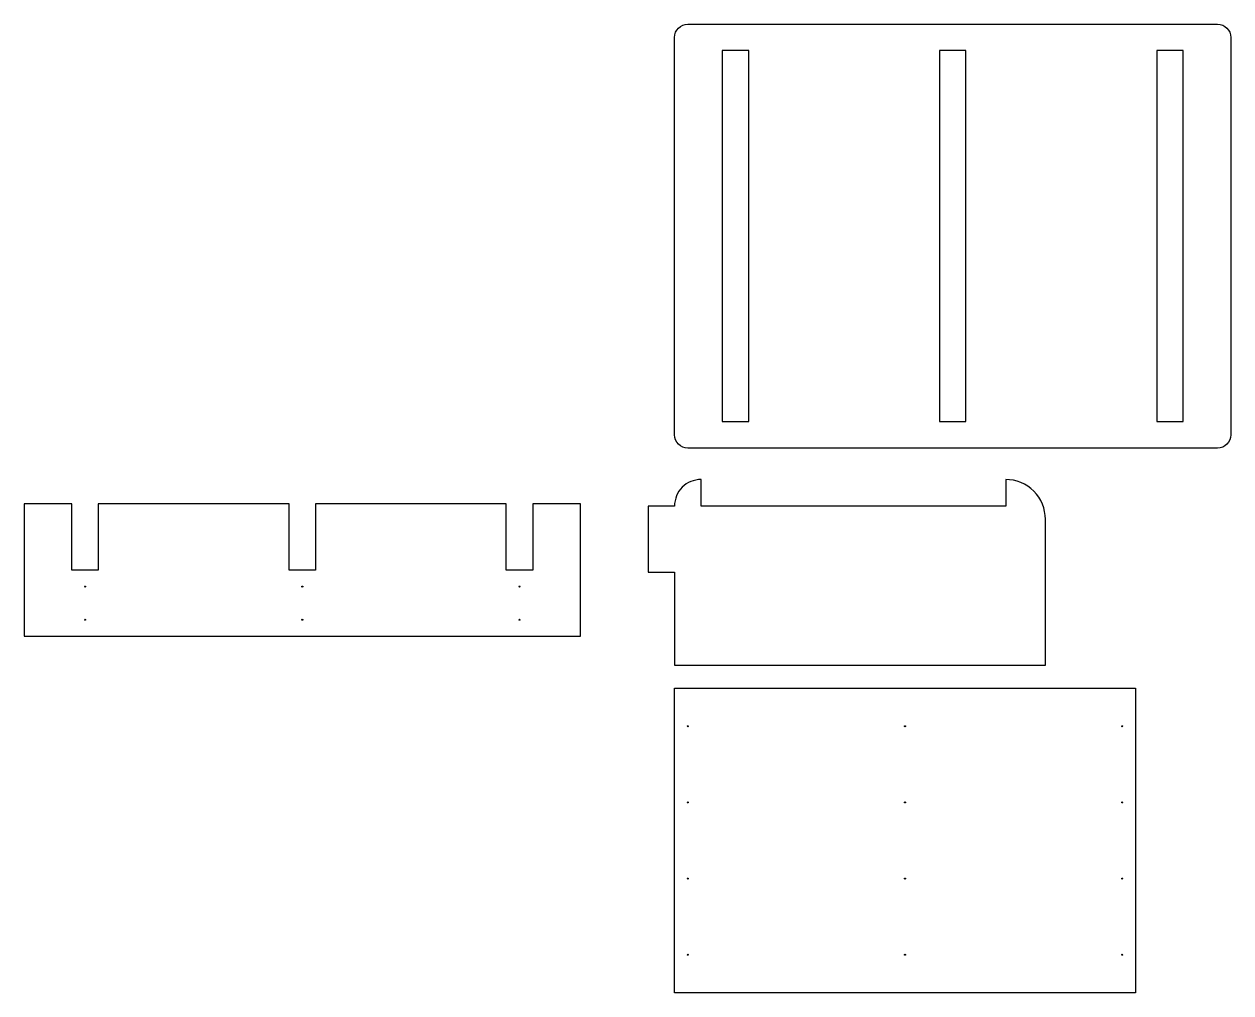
# Model space of a CAD drawing. Header units: millimetres. Extents: x 1372 to 1827, y 1726 to 2091.
import ezdxf

# ---------------------------------------------------------------- set-up
doc = ezdxf.new("R2010")
doc.units = ezdxf.units.MM

msp = doc.modelspace()

# ---------------------------------------------------------------- linework, layer by layer
for points in [[(1617.2, 2086.18, -0.414214), (1622.2, 2091.18), (1822.2, 2091.18, -0.414214), (1827.2, 2086.18), (1827.2, 1936.18, -0.414214), (1822.2, 1931.18), (1622.2, 1931.18, -0.414214), (1617.2, 1936.18)], [(1617.2, 1849.32), (1757.2, 1849.32), (1757.2, 1904.32, 0.414214), (1742.2, 1919.32), (1742.2, 1909.32), (1627.2, 1909.32), (1627.2, 1919.32, 0.414214), (1617.2, 1909.32), (1607.2, 1909.32), (1607.2, 1884.32), (1617.2, 1884.32)]]:
    msp.add_lwpolyline(points, format="xyb", close=True)
for points in [[(1635.2, 2081.18), (1635.2, 1941.18), (1645.2, 1941.18), (1645.2, 2081.18)], [(1717.2, 2081.18), (1717.2, 1941.18), (1727.2, 1941.18), (1727.2, 2081.18)], [(1799.2, 2081.18), (1799.2, 1941.18), (1809.2, 1941.18), (1809.2, 2081.18)], [(1581.69, 1860.16), (1581.69, 1910.16), (1563.69, 1910.16), (1563.69, 1885.16), (1553.69, 1885.16), (1553.69, 1910.16), (1481.69, 1910.16), (1481.69, 1885.16), (1471.69, 1885.16), (1471.69, 1910.16), (1399.69, 1910.16), (1399.69, 1885.16), (1389.69, 1885.16), (1389.69, 1910.16), (1371.69, 1910.16), (1371.69, 1860.16)], [(1791.2, 1840.6), (1791.2, 1725.6), (1617.2, 1725.6), (1617.2, 1840.6)]]:
    msp.add_lwpolyline(points, close=True)
for centre in [(1394.69, 1878.91), (1476.69, 1878.91), (1558.69, 1878.91), (1394.69, 1866.41), (1476.69, 1866.41), (1558.69, 1866.41), (1622.2, 1826.22), (1704.2, 1826.22), (1786.2, 1826.22), (1622.2, 1797.47), (1704.2, 1797.47), (1786.2, 1797.47), (1622.2, 1768.72), (1704.2, 1768.72), (1786.2, 1768.72), (1622.2, 1739.97), (1704.2, 1739.97), (1786.2, 1739.97)]:
    msp.add_circle(centre, 0.2)

doc.saveas('drawing.dxf')
